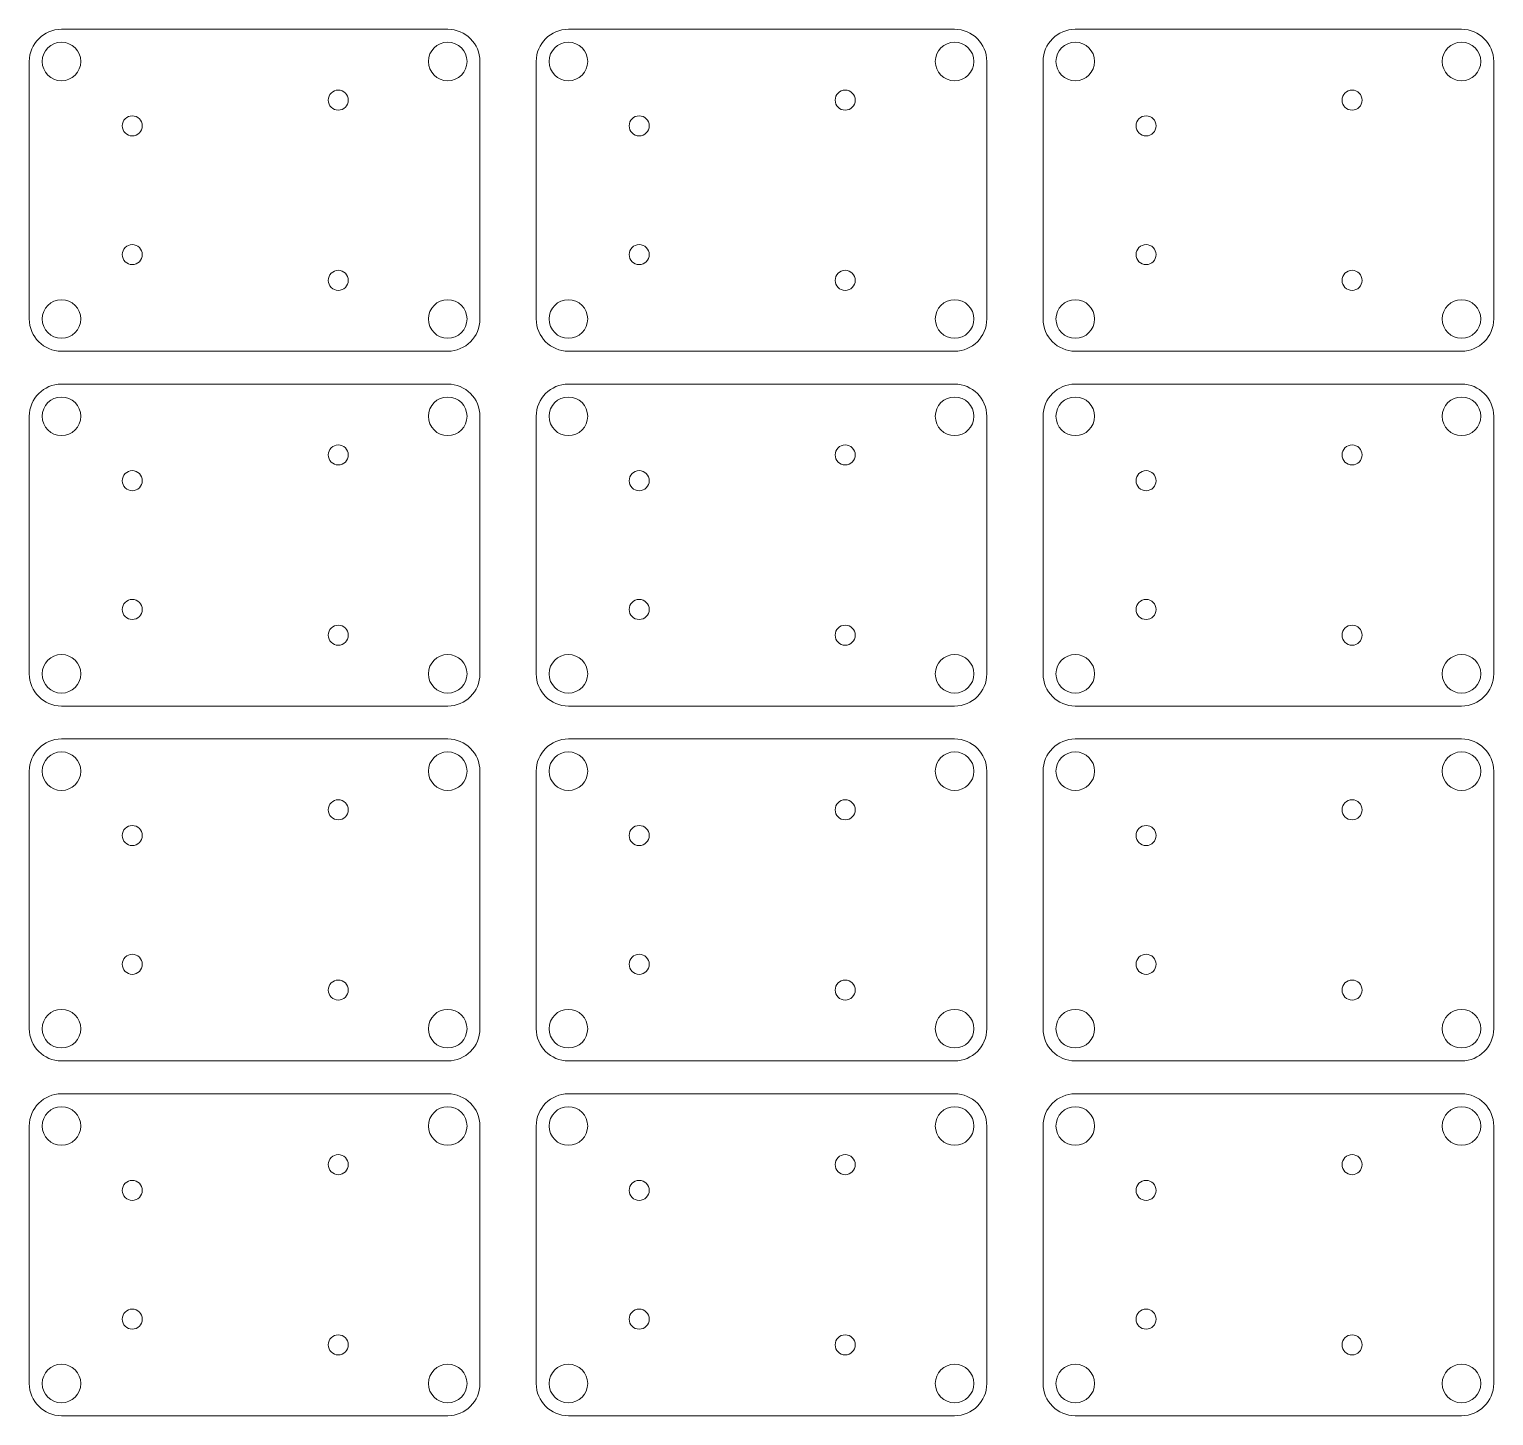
# Model space of a CAD drawing. Header units: millimetres. Extents: x 6 to 294, y 8 to 282.
import ezdxf

# ---------------------------------------------------------------- set-up
doc = ezdxf.new("R2010")
doc.units = ezdxf.units.MM
doc.layers.get('0').update_dxf_attribs({"color": 1, "linetype": 'CONTINUOUS', "lineweight": 0})

# ---------------------------------------------------------------- blocks, each defined once
blk = doc.blocks.new('FILLET')
at = {"color": 0}
for p, q in [((-38.1, 31.75), (38.1, 31.75)), ((-44.45, -25.4), (-44.45, 25.4)), ((44.45, 25.4), (44.45, -25.4)), ((38.1, -31.75), (-38.1, -31.75))]:
    blk.add_line(p, q, dxfattribs=at)
for centre, radius in [((-38.1, 25.4), 3.81), ((38.1, 25.4), 3.81), ((16.51, 17.78), 1.98), ((-24.13, 12.7), 1.98), ((-24.13, -12.7), 1.98), ((16.51, -17.78), 1.98), ((-38.1, -25.4), 3.81), ((38.1, -25.4), 3.81)]:
    blk.add_circle(centre, radius, dxfattribs=at)
for centre, start, end in [((-38.1, 25.4), 90, 180), ((38.1, 25.4), 0, 90), ((-38.1, -25.4), -180, -90), ((38.1, -25.4), -90, 0)]:
    blk.add_arc(centre, 6.35, start, end, dxfattribs=at)

msp = doc.modelspace()

# ---------------------------------------------------------------- block references
for p in [(50, 250), (150, 250), (250, 250), (50, 180), (150, 180), (250, 180), (50, 110), (150, 110), (250, 110), (50, 40), (150, 40), (250, 40)]:
    msp.add_blockref('FILLET', p)

doc.saveas('drawing.dxf')
